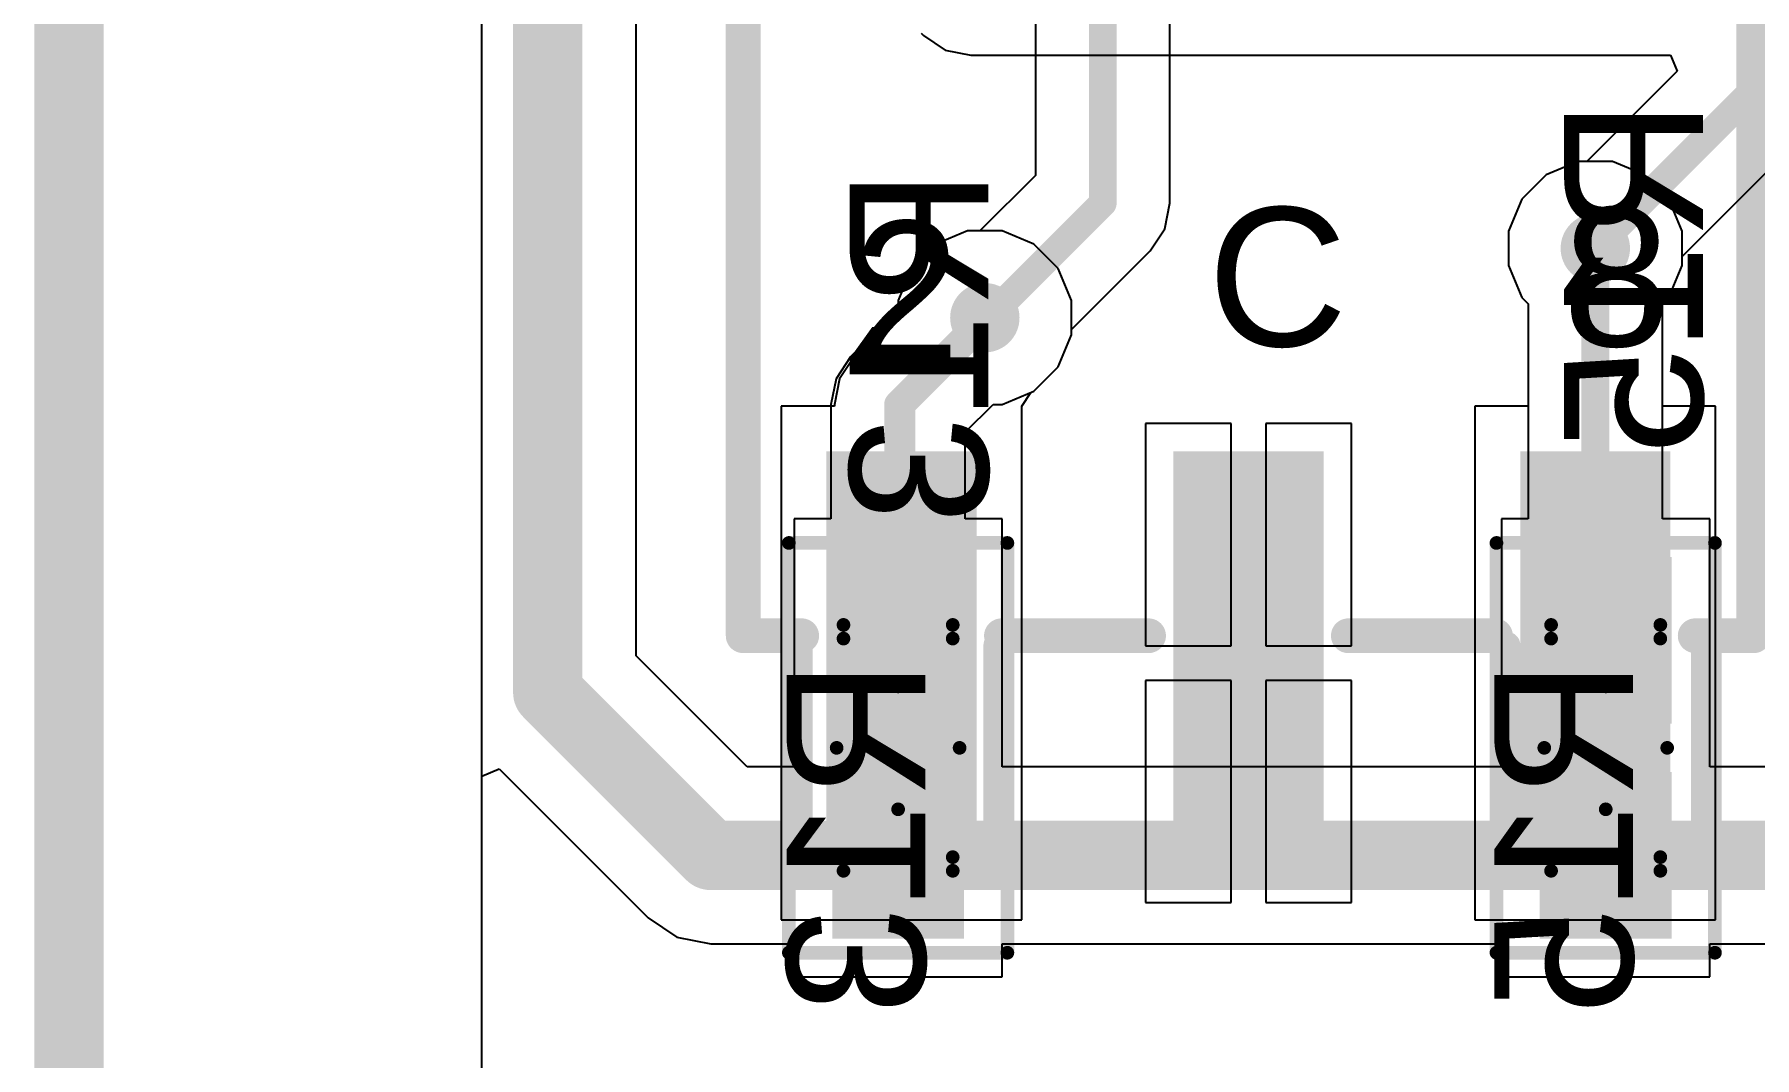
# Model space of a CAD drawing. Header units: inches. Extents: x -0.27 to 1.97, y -0.26 to 0.99.
# Drawn here: x -0.005 to 0.4909, y 0.3077 to 0.6027 of the extents above; entities that cross this region are included whole.
import ezdxf

# ---------------------------------------------------------------- set-up
doc = ezdxf.new("R2010")
doc.units = ezdxf.units.IN
doc.header["$MEASUREMENT"] = 0
for name, color, linetype in [('Bottom Layer', 5, 'Continuous'), ('Bottom Overlay', 54, 'Continuous'), ('Bottom Paste', 16, 'Continuous'), ('Bottom Solder', 6, 'Continuous'), ('Keep-Out Layer', 6, 'Continuous'), ('Mechanical 1', 6, 'Continuous'), ('Mechanical 10', 56, 'Continuous'), ('Mechanical 12', 56, 'Continuous'), ('Mechanical 14', 56, 'Continuous'), ('Mechanical 3', 76, 'Continuous'), ('Top Layer', 1, 'Continuous'), ('Top Overlay', 2, 'Continuous'), ('Top Paste', 8, 'Continuous'), ('Top Solder', 216, 'Continuous'), ('Via Holes', 16, 'Continuous')]:
    doc.layers.add(name, color=color, linetype=linetype)
doc.styles.add('Arial', font='', dxfattribs={"height": 0.2})
doc.styles.get('Arial').set_extended_font_data('Arial')

# ---------------------------------------------------------------- blocks, each defined once
blk = doc.blocks.new('SW_SMD_SM_STAR_10S_12')
at = {"layer": 'Top Layer'}
for points in [[(-0.119685, 0.212595), (-0.080315, 0.212595), (-0.080315, 0.094485), (-0.119685, 0.094485)], [(-0.019685, 0.212595), (0.019685, 0.212595), (0.019685, 0.094485), (-0.019685, 0.094485)], [(0.080315, 0.212595), (0.119685, 0.212595), (0.119685, 0.094485), (0.080315, 0.094485)], [(-0.119685, -0.094485), (-0.080315, -0.094485), (-0.080315, -0.212595), (-0.119685, -0.212595)], [(-0.019685, -0.094485), (0.019685, -0.094485), (0.019685, -0.212595), (-0.019685, -0.212595)], [(0.080315, -0.094485), (0.119685, -0.094485), (0.119685, -0.212595), (0.080315, -0.212595)]]:
    blk.add_hatch(color=1, dxfattribs=at).paths.add_polyline_path(points)
at = {"layer": 'Top Paste'}
for points in [[(-0.119685, 0.212595), (-0.080315, 0.212595), (-0.080315, 0.094485), (-0.119685, 0.094485)], [(-0.019685, 0.212595), (0.019685, 0.212595), (0.019685, 0.094485), (-0.019685, 0.094485)], [(0.080315, 0.212595), (0.119685, 0.212595), (0.119685, 0.094485), (0.080315, 0.094485)], [(-0.119685, -0.094485), (-0.080315, -0.094485), (-0.080315, -0.212595), (-0.119685, -0.212595)], [(-0.019685, -0.094485), (0.019685, -0.094485), (0.019685, -0.212595), (-0.019685, -0.212595)], [(0.080315, -0.094485), (0.119685, -0.094485), (0.119685, -0.212595), (0.080315, -0.212595)]]:
    blk.add_hatch(color=8, dxfattribs=at).paths.add_polyline_path(points)
at = {"layer": 'Top Solder'}
for points in [[(-0.121654, 0.214564), (-0.078346, 0.214564), (-0.078346, 0.092516), (-0.121654, 0.092516)], [(-0.021654, 0.214564), (0.021654, 0.214564), (0.021654, 0.092516), (-0.021654, 0.092516)], [(0.078346, 0.214564), (0.121654, 0.214564), (0.121654, 0.092516), (0.078346, 0.092516)], [(-0.121654, -0.092516), (-0.078346, -0.092516), (-0.078346, -0.214564), (-0.121654, -0.214564)], [(-0.021654, -0.092516), (0.021654, -0.092516), (0.021654, -0.214564), (-0.021654, -0.214564)], [(0.078346, -0.092516), (0.121654, -0.092516), (0.121654, -0.214564), (0.078346, -0.214564)]]:
    blk.add_hatch(color=216, dxfattribs=at).paths.add_polyline_path(points)
at = {"layer": 'Top Overlay'}
for points in [[(0.14174, 0.17323, 0.01, 0.01, 1), (0.13386, 0.17323, 0.01, 0.01, 1)], [(0.13136, 0.17323, 0.005, 0.005, 1), (0.13636, 0.17323, 0.005, 0.005, 1)], [(0.13924, 0.17323, 0.005, 0.005, 1), (0.14424, 0.17323, 0.005, 0.005, 1)], [(-0.148169, 0.145669, 0.005, 0.005, 1), (-0.143169, 0.145669, 0.005, 0.005, 1)], [(-0.148169, 0.145669, 0.005, 0.005, 1), (-0.143169, 0.145669, 0.005, 0.005, 1)], [(-0.131285, 0.145669, 0.005, 0.005, 1), (-0.126285, 0.145669, 0.005, 0.005, 1)], [(-0.073715, 0.145669, 0.005, 0.005, 1), (-0.068715, 0.145669, 0.005, 0.005, 1)], [(-0.031285, 0.145669, 0.005, 0.005, 1), (-0.026285, 0.145669, 0.005, 0.005, 1)], [(0.026285, 0.145669, 0.005, 0.005, 1), (0.031285, 0.145669, 0.005, 0.005, 1)], [(0.068715, 0.145669, 0.005, 0.005, 1), (0.073715, 0.145669, 0.005, 0.005, 1)], [(0.126285, 0.145669, 0.005, 0.005, 1), (0.131285, 0.145669, 0.005, 0.005, 1)], [(0.143169, 0.145669, 0.005, 0.005, 1), (0.148169, 0.145669, 0.005, 0.005, 1)], [(0.143169, 0.145669, 0.005, 0.005, 1), (0.148169, 0.145669, 0.005, 0.005, 1)], [(-0.148169, -0.145669, 0.005, 0.005, 1), (-0.143169, -0.145669, 0.005, 0.005, 1)], [(-0.148169, -0.145669, 0.005, 0.005, 1), (-0.143169, -0.145669, 0.005, 0.005, 1)], [(-0.131285, -0.145669, 0.005, 0.005, 1), (-0.126285, -0.145669, 0.005, 0.005, 1)], [(-0.073715, -0.145669, 0.005, 0.005, 1), (-0.068715, -0.145669, 0.005, 0.005, 1)], [(-0.031285, -0.145669, 0.005, 0.005, 1), (-0.026285, -0.145669, 0.005, 0.005, 1)], [(0.026285, -0.145669, 0.005, 0.005, 1), (0.031285, -0.145669, 0.005, 0.005, 1)], [(0.068715, -0.145669, 0.005, 0.005, 1), (0.073715, -0.145669, 0.005, 0.005, 1)], [(0.126285, -0.145669, 0.005, 0.005, 1), (0.131285, -0.145669, 0.005, 0.005, 1)], [(0.143169, -0.145669, 0.005, 0.005, 1), (0.148169, -0.145669, 0.005, 0.005, 1)], [(0.143169, -0.145669, 0.005, 0.005, 1), (0.148169, -0.145669, 0.005, 0.005, 1)]]:
    blk.add_lwpolyline(points, format="xyseb", close=True, dxfattribs=at)
for points in [[(-0.145669, 0.145669, 0.01, 0.01, 0), (-0.128785, 0.145669, 0.01, 0.01, 0)], [(-0.145669, -0.145669, 0.01, 0.01, 0), (-0.145669, 0.145669, 0.01, 0.01, 0)], [(-0.071215, 0.145669, 0.01, 0.01, 0), (-0.028785, 0.145669, 0.01, 0.01, 0)], [(0.028785, 0.145669, 0.01, 0.01, 0), (0.071215, 0.145669, 0.01, 0.01, 0)], [(0.128785, 0.145669, 0.01, 0.01, 0), (0.145669, 0.145669, 0.01, 0.01, 0)], [(0.145669, -0.145669, 0.01, 0.01, 0), (0.145669, 0.145669, 0.01, 0.01, 0)], [(-0.145669, -0.145669, 0.01, 0.01, 0), (-0.128785, -0.145669, 0.01, 0.01, 0)], [(-0.071215, -0.145669, 0.01, 0.01, 0), (-0.028785, -0.145669, 0.01, 0.01, 0)], [(0.028785, -0.145669, 0.01, 0.01, 0), (0.071215, -0.145669, 0.01, 0.01, 0)], [(0.128785, -0.145669, 0.01, 0.01, 0), (0.145669, -0.145669, 0.01, 0.01, 0)]]:
    blk.add_lwpolyline(points, format="xyseb", dxfattribs=at)
at = {"layer": 'Top Overlay', "style": 'Arial'}
for s, p in [('4', (-0.11811, 0.051957)), ('C', (-0.01575, 0.048017)), ('1', (0.09449, 0.048017)), ('C', (-0.01181, -0.062223)), ('8', (0.09055, -0.062223)), ('2', (-0.11417, -0.066153))]:
    blk.add_text(s, height=0.04, dxfattribs=at).set_placement(p)
blk = doc.blocks.new('RESC1608X055N_0603_B_17')
at = {"layer": 'Bottom Layer'}
for points in [[(-0.05098, 0.015), (-0.01098, 0.015), (-0.01098, -0.015), (-0.05098, -0.015)], [(0.01098, 0.015), (0.05098, 0.015), (0.05098, -0.015), (0.01098, -0.015)]]:
    blk.add_hatch(color=5, dxfattribs=at).paths.add_polyline_path(points)
at = {"layer": 'Bottom Paste'}
for points in [[(-0.05098, 0.015), (-0.01098, 0.015), (-0.01098, -0.015), (-0.05098, -0.015)], [(0.01098, 0.015), (0.05098, 0.015), (0.05098, -0.015), (0.01098, -0.015)]]:
    blk.add_hatch(color=16, dxfattribs=at).paths.add_polyline_path(points)
at = {"layer": 'Bottom Solder'}
for points in [[(-0.05498, 0.019), (-0.00698, 0.019), (-0.00698, -0.019), (-0.05498, -0.019)], [(0.00698, 0.019), (0.05498, 0.019), (0.05498, -0.019), (0.00698, -0.019)]]:
    blk.add_hatch(color=6, dxfattribs=at).paths.add_polyline_path(points)
at = {"layer": 'Mechanical 3'}
h = blk.add_hatch(color=76, dxfattribs=at)
edge = h.paths.add_edge_path()
edge.add_arc((0, 0), 0.005, 0, 360)
at = {"layer": 'Bottom Overlay'}
for points in [[(0.02953, 0.02854, 0.00787, 0.00787, 0), (-0.02953, 0.02854, 0.00787, 0.00787, 0)], [(0.02953, -0.02854, 0.00787, 0.00787, 0), (-0.02953, -0.02854, 0.00787, 0.00787, 0)]]:
    blk.add_lwpolyline(points, format="xyseb", dxfattribs=at)
for points in [[(-0.0315, 0.02854, 0.00394, 0.00394, 1), (-0.02756, 0.02854, 0.00394, 0.00394, 1)], [(0.02756, 0.02854, 0.00394, 0.00394, 1), (0.0315, 0.02854, 0.00394, 0.00394, 1)], [(-0.0315, -0.02854, 0.00394, 0.00394, 1), (-0.02756, -0.02854, 0.00394, 0.00394, 1)], [(0.02756, -0.02854, 0.00394, 0.00394, 1), (0.0315, -0.02854, 0.00394, 0.00394, 1)]]:
    blk.add_lwpolyline(points, format="xyseb", close=True, dxfattribs=at)
at = {"layer": 'Mechanical 10'}
for points in [[(0.03543, 0.01575, 0.00394, 0.00394, 0), (-0.03543, 0.01575, 0.00394, 0.00394, 0)], [(-0.03543, -0.01575, 0.00394, 0.00394, 0), (-0.03543, 0.01575, 0.00394, 0.00394, 0)], [(0.03543, -0.01575, 0.00394, 0.00394, 0), (0.03543, 0.01575, 0.00394, 0.00394, 0)], [(0.03543, -0.01575, 0.00394, 0.00394, 0), (-0.03543, -0.01575, 0.00394, 0.00394, 0)]]:
    blk.add_lwpolyline(points, format="xyseb", dxfattribs=at)
for points in [[(-0.03642, 0.01575, 0.00197, 0.00197, 1), (-0.03445, 0.01575, 0.00197, 0.00197, 1)], [(-0.03642, 0.01575, 0.00197, 0.00197, 1), (-0.03445, 0.01575, 0.00197, 0.00197, 1)], [(0.03445, 0.01575, 0.00197, 0.00197, 1), (0.03642, 0.01575, 0.00197, 0.00197, 1)], [(0.03445, 0.01575, 0.00197, 0.00197, 1), (0.03642, 0.01575, 0.00197, 0.00197, 1)], [(-0.03642, -0.01575, 0.00197, 0.00197, 1), (-0.03445, -0.01575, 0.00197, 0.00197, 1)], [(-0.03642, -0.01575, 0.00197, 0.00197, 1), (-0.03445, -0.01575, 0.00197, 0.00197, 1)], [(0.03445, -0.01575, 0.00197, 0.00197, 1), (0.03642, -0.01575, 0.00197, 0.00197, 1)], [(0.03445, -0.01575, 0.00197, 0.00197, 1), (0.03642, -0.01575, 0.00197, 0.00197, 1)]]:
    blk.add_lwpolyline(points, format="xyseb", close=True, dxfattribs=at)
at = {"layer": 'Mechanical 12'}
for points in [[(0.0315, 0.01574, 0.00394, 0.00394, 0), (-0.03149, 0.01574, 0.00394, 0.00394, 0)], [(-0.03149, -0.01575, 0.00394, 0.00394, 0), (-0.03149, 0.01574, 0.00394, 0.00394, 0)], [(0.0315, -0.01575, 0.00394, 0.00394, 0), (0.0315, 0.01574, 0.00394, 0.00394, 0)], [(0.0315, -0.01575, 0.00394, 0.00394, 0), (-0.03149, -0.01575, 0.00394, 0.00394, 0)]]:
    blk.add_lwpolyline(points, format="xyseb", dxfattribs=at)
for points in [[(-0.03248, 0.01574, 0.00197, 0.00197, 1), (-0.03051, 0.01574, 0.00197, 0.00197, 1)], [(-0.03248, 0.01574, 0.00197, 0.00197, 1), (-0.03051, 0.01574, 0.00197, 0.00197, 1)], [(0.03052, 0.01574, 0.00197, 0.00197, 1), (0.03248, 0.01574, 0.00197, 0.00197, 1)], [(0.03052, 0.01574, 0.00197, 0.00197, 1), (0.03248, 0.01574, 0.00197, 0.00197, 1)], [(-0.03248, -0.01575, 0.00197, 0.00197, 1), (-0.03051, -0.01575, 0.00197, 0.00197, 1)], [(-0.03248, -0.01575, 0.00197, 0.00197, 1), (-0.03051, -0.01575, 0.00197, 0.00197, 1)], [(0.03052, -0.01575, 0.00197, 0.00197, 1), (0.03248, -0.01575, 0.00197, 0.00197, 1)], [(0.03052, -0.01575, 0.00197, 0.00197, 1), (0.03248, -0.01575, 0.00197, 0.00197, 1)]]:
    blk.add_lwpolyline(points, format="xyseb", close=True, dxfattribs=at)
at = {"layer": 'Mechanical 14'}
for points in [[(0.05906, 0.0315, 0.00394, 0.00394, 0), (-0.05906, 0.0315, 0.00394, 0.00394, 0)], [(-0.05906, -0.0315, 0.00394, 0.00394, 0), (-0.05906, 0.0315, 0.00394, 0.00394, 0)], [(0.05906, -0.0315, 0.00394, 0.00394, 0), (0.05906, 0.0315, 0.00394, 0.00394, 0)], [(0, -0.01772, 0.00394, 0.00394, 0), (0, 0.01772, 0.00394, 0.00394, 0)], [(0.01772, 0, 0.00394, 0.00394, 0), (-0.01772, 0, 0.00394, 0.00394, 0)], [(0.05906, -0.0315, 0.00394, 0.00394, 0), (-0.05906, -0.0315, 0.00394, 0.00394, 0)]]:
    blk.add_lwpolyline(points, format="xyseb", dxfattribs=at)
for points in [[(-0.06004, 0.0315, 0.00197, 0.00197, 1), (-0.05807, 0.0315, 0.00197, 0.00197, 1)], [(-0.06004, 0.0315, 0.00197, 0.00197, 1), (-0.05807, 0.0315, 0.00197, 0.00197, 1)], [(0.05807, 0.0315, 0.00197, 0.00197, 1), (0.06004, 0.0315, 0.00197, 0.00197, 1)], [(0.05807, 0.0315, 0.00197, 0.00197, 1), (0.06004, 0.0315, 0.00197, 0.00197, 1)], [(-0.00098, 0.01772, 0.00197, 0.00197, 1), (0.00098, 0.01772, 0.00197, 0.00197, 1)], [(-0.0187, 0, 0.00197, 0.00197, 1), (-0.01673, 0, 0.00197, 0.00197, 1)], [(0.01673, 0, 0.00197, 0.00197, 1), (0.0187, 0, 0.00197, 0.00197, 1)], [(-0.00098, -0.01772, 0.00197, 0.00197, 1), (0.00098, -0.01772, 0.00197, 0.00197, 1)], [(-0.06004, -0.0315, 0.00197, 0.00197, 1), (-0.05807, -0.0315, 0.00197, 0.00197, 1)], [(-0.06004, -0.0315, 0.00197, 0.00197, 1), (-0.05807, -0.0315, 0.00197, 0.00197, 1)], [(0.05807, -0.0315, 0.00197, 0.00197, 1), (0.06004, -0.0315, 0.00197, 0.00197, 1)], [(0.05807, -0.0315, 0.00197, 0.00197, 1), (0.06004, -0.0315, 0.00197, 0.00197, 1)]]:
    blk.add_lwpolyline(points, format="xyseb", close=True, dxfattribs=at)
at = {"layer": 'Mechanical 10', "style": 'Arial', "text_generation_flag": 2}
blk.add_text('R15', height=0.04, rotation=-180, dxfattribs=at).set_placement((-0.02559, 0.00787))
blk = doc.blocks.new('RESC1608X055N_0603_B_19')
at = {"layer": 'Bottom Layer'}
for points in [[(-0.05098, 0.015), (-0.01098, 0.015), (-0.01098, -0.015), (-0.05098, -0.015)], [(0.01098, 0.015), (0.05098, 0.015), (0.05098, -0.015), (0.01098, -0.015)]]:
    blk.add_hatch(color=5, dxfattribs=at).paths.add_polyline_path(points)
at = {"layer": 'Bottom Paste'}
for points in [[(-0.05098, 0.015), (-0.01098, 0.015), (-0.01098, -0.015), (-0.05098, -0.015)], [(0.01098, 0.015), (0.05098, 0.015), (0.05098, -0.015), (0.01098, -0.015)]]:
    blk.add_hatch(color=16, dxfattribs=at).paths.add_polyline_path(points)
at = {"layer": 'Bottom Solder'}
for points in [[(-0.05498, 0.019), (-0.00698, 0.019), (-0.00698, -0.019), (-0.05498, -0.019)], [(0.00698, 0.019), (0.05498, 0.019), (0.05498, -0.019), (0.00698, -0.019)]]:
    blk.add_hatch(color=6, dxfattribs=at).paths.add_polyline_path(points)
at = {"layer": 'Mechanical 3'}
h = blk.add_hatch(color=76, dxfattribs=at)
edge = h.paths.add_edge_path()
edge.add_arc((0, 0), 0.005, 0, 360)
at = {"layer": 'Bottom Overlay'}
for points in [[(0.02953, 0.02854, 0.00787, 0.00787, 0), (-0.02953, 0.02854, 0.00787, 0.00787, 0)], [(0.02953, -0.02854, 0.00787, 0.00787, 0), (-0.02953, -0.02854, 0.00787, 0.00787, 0)]]:
    blk.add_lwpolyline(points, format="xyseb", dxfattribs=at)
for points in [[(-0.0315, 0.02854, 0.00394, 0.00394, 1), (-0.02756, 0.02854, 0.00394, 0.00394, 1)], [(0.02756, 0.02854, 0.00394, 0.00394, 1), (0.0315, 0.02854, 0.00394, 0.00394, 1)], [(-0.0315, -0.02854, 0.00394, 0.00394, 1), (-0.02756, -0.02854, 0.00394, 0.00394, 1)], [(0.02756, -0.02854, 0.00394, 0.00394, 1), (0.0315, -0.02854, 0.00394, 0.00394, 1)]]:
    blk.add_lwpolyline(points, format="xyseb", close=True, dxfattribs=at)
at = {"layer": 'Mechanical 10'}
for points in [[(0.03543, 0.01575, 0.00394, 0.00394, 0), (-0.03543, 0.01575, 0.00394, 0.00394, 0)], [(-0.03543, -0.01575, 0.00394, 0.00394, 0), (-0.03543, 0.01575, 0.00394, 0.00394, 0)], [(0.03543, -0.01575, 0.00394, 0.00394, 0), (0.03543, 0.01575, 0.00394, 0.00394, 0)], [(0.03543, -0.01575, 0.00394, 0.00394, 0), (-0.03543, -0.01575, 0.00394, 0.00394, 0)]]:
    blk.add_lwpolyline(points, format="xyseb", dxfattribs=at)
for points in [[(-0.03642, 0.01575, 0.00197, 0.00197, 1), (-0.03445, 0.01575, 0.00197, 0.00197, 1)], [(-0.03642, 0.01575, 0.00197, 0.00197, 1), (-0.03445, 0.01575, 0.00197, 0.00197, 1)], [(0.03445, 0.01575, 0.00197, 0.00197, 1), (0.03642, 0.01575, 0.00197, 0.00197, 1)], [(0.03445, 0.01575, 0.00197, 0.00197, 1), (0.03642, 0.01575, 0.00197, 0.00197, 1)], [(-0.03642, -0.01575, 0.00197, 0.00197, 1), (-0.03445, -0.01575, 0.00197, 0.00197, 1)], [(-0.03642, -0.01575, 0.00197, 0.00197, 1), (-0.03445, -0.01575, 0.00197, 0.00197, 1)], [(0.03445, -0.01575, 0.00197, 0.00197, 1), (0.03642, -0.01575, 0.00197, 0.00197, 1)], [(0.03445, -0.01575, 0.00197, 0.00197, 1), (0.03642, -0.01575, 0.00197, 0.00197, 1)]]:
    blk.add_lwpolyline(points, format="xyseb", close=True, dxfattribs=at)
at = {"layer": 'Mechanical 12'}
for points in [[(0.0315, 0.01574, 0.00394, 0.00394, 0), (-0.03149, 0.01574, 0.00394, 0.00394, 0)], [(-0.03149, -0.01575, 0.00394, 0.00394, 0), (-0.03149, 0.01574, 0.00394, 0.00394, 0)], [(0.0315, -0.01575, 0.00394, 0.00394, 0), (0.0315, 0.01574, 0.00394, 0.00394, 0)], [(0.0315, -0.01575, 0.00394, 0.00394, 0), (-0.03149, -0.01575, 0.00394, 0.00394, 0)]]:
    blk.add_lwpolyline(points, format="xyseb", dxfattribs=at)
for points in [[(-0.03248, 0.01574, 0.00197, 0.00197, 1), (-0.03051, 0.01574, 0.00197, 0.00197, 1)], [(-0.03248, 0.01574, 0.00197, 0.00197, 1), (-0.03051, 0.01574, 0.00197, 0.00197, 1)], [(0.03052, 0.01574, 0.00197, 0.00197, 1), (0.03248, 0.01574, 0.00197, 0.00197, 1)], [(0.03052, 0.01574, 0.00197, 0.00197, 1), (0.03248, 0.01574, 0.00197, 0.00197, 1)], [(-0.03248, -0.01575, 0.00197, 0.00197, 1), (-0.03051, -0.01575, 0.00197, 0.00197, 1)], [(-0.03248, -0.01575, 0.00197, 0.00197, 1), (-0.03051, -0.01575, 0.00197, 0.00197, 1)], [(0.03052, -0.01575, 0.00197, 0.00197, 1), (0.03248, -0.01575, 0.00197, 0.00197, 1)], [(0.03052, -0.01575, 0.00197, 0.00197, 1), (0.03248, -0.01575, 0.00197, 0.00197, 1)]]:
    blk.add_lwpolyline(points, format="xyseb", close=True, dxfattribs=at)
at = {"layer": 'Mechanical 14'}
for points in [[(0.05906, 0.0315, 0.00394, 0.00394, 0), (-0.05906, 0.0315, 0.00394, 0.00394, 0)], [(-0.05906, -0.0315, 0.00394, 0.00394, 0), (-0.05906, 0.0315, 0.00394, 0.00394, 0)], [(0.05906, -0.0315, 0.00394, 0.00394, 0), (0.05906, 0.0315, 0.00394, 0.00394, 0)], [(0, -0.01772, 0.00394, 0.00394, 0), (0, 0.01772, 0.00394, 0.00394, 0)], [(0.01772, 0, 0.00394, 0.00394, 0), (-0.01772, 0, 0.00394, 0.00394, 0)], [(0.05906, -0.0315, 0.00394, 0.00394, 0), (-0.05906, -0.0315, 0.00394, 0.00394, 0)]]:
    blk.add_lwpolyline(points, format="xyseb", dxfattribs=at)
for points in [[(-0.06004, 0.0315, 0.00197, 0.00197, 1), (-0.05807, 0.0315, 0.00197, 0.00197, 1)], [(-0.06004, 0.0315, 0.00197, 0.00197, 1), (-0.05807, 0.0315, 0.00197, 0.00197, 1)], [(0.05807, 0.0315, 0.00197, 0.00197, 1), (0.06004, 0.0315, 0.00197, 0.00197, 1)], [(0.05807, 0.0315, 0.00197, 0.00197, 1), (0.06004, 0.0315, 0.00197, 0.00197, 1)], [(-0.00098, 0.01772, 0.00197, 0.00197, 1), (0.00098, 0.01772, 0.00197, 0.00197, 1)], [(-0.0187, 0, 0.00197, 0.00197, 1), (-0.01673, 0, 0.00197, 0.00197, 1)], [(0.01673, 0, 0.00197, 0.00197, 1), (0.0187, 0, 0.00197, 0.00197, 1)], [(-0.00098, -0.01772, 0.00197, 0.00197, 1), (0.00098, -0.01772, 0.00197, 0.00197, 1)], [(-0.06004, -0.0315, 0.00197, 0.00197, 1), (-0.05807, -0.0315, 0.00197, 0.00197, 1)], [(-0.06004, -0.0315, 0.00197, 0.00197, 1), (-0.05807, -0.0315, 0.00197, 0.00197, 1)], [(0.05807, -0.0315, 0.00197, 0.00197, 1), (0.06004, -0.0315, 0.00197, 0.00197, 1)], [(0.05807, -0.0315, 0.00197, 0.00197, 1), (0.06004, -0.0315, 0.00197, 0.00197, 1)]]:
    blk.add_lwpolyline(points, format="xyseb", close=True, dxfattribs=at)
at = {"layer": 'Mechanical 10', "style": 'Arial', "text_generation_flag": 2}
blk.add_text('R13', height=0.04, rotation=-180, dxfattribs=at).set_placement((-0.02559, 0.00787))

msp = doc.modelspace()

# ---------------------------------------------------------------- hatches: boundary and pattern name
at = {"layer": 'Bottom Layer'}
h = msp.add_hatch(color=5, dxfattribs=at)
edge = h.paths.add_edge_path()
edge.add_arc((0.445, 0.541), 0.01, 0, 360)
h = msp.add_hatch(color=5, dxfattribs=at)
edge = h.paths.add_edge_path()
edge.add_arc((0.269, 0.521), 0.01, 0, 360)
at = {"layer": 'Top Layer'}
h = msp.add_hatch(color=1, dxfattribs=at)
edge = h.paths.add_edge_path()
edge.add_arc((0.445, 0.541), 0.01, 0, 360)
h = msp.add_hatch(color=1, dxfattribs=at)
edge = h.paths.add_edge_path()
edge.add_arc((0.269, 0.521), 0.01, 0, 360)
at = {"layer": 'Via Holes'}
h = msp.add_hatch(color=7, dxfattribs=at)
edge = h.paths.add_edge_path()
edge.add_arc((0.445, 0.541), 0.006, 0, 360)
h = msp.add_hatch(color=7, dxfattribs=at)
edge = h.paths.add_edge_path()
edge.add_arc((0.269, 0.521), 0.006, 0, 360)

# ---------------------------------------------------------------- linework, layer by layer
at = {"layer": 'Bottom Layer'}
for p, q in [((0.16849, 0.42356), (0.16849, 0.67544)), ((0.2506, 0.603), (0.2513, 0.6023)), ((0.2513, 0.6023), (0.25759, 0.5981)), ((0.25759, 0.5981), (0.265, 0.59663)), ((0.265, 0.59663), (0.4667, 0.59663)), ((0.4667, 0.59663), (0.46861, 0.59201)), ((0.46861, 0.59201), (0.4426, 0.566)), ((0.47, 0.5386), (0.51502, 0.58363)), ((0.44003, 0.566), (0.43084, 0.56219)), ((0.4426, 0.566), (0.44003, 0.566)), ((0.43084, 0.56219), (0.42381, 0.55516)), ((0.42381, 0.55516), (0.42, 0.54597)), ((0.26403, 0.546), (0.25484, 0.54219)), ((0.27397, 0.546), (0.26403, 0.546)), ((0.28316, 0.54219), (0.27397, 0.546)), ((0.42, 0.54597), (0.42, 0.53603)), ((0.25484, 0.54219), (0.24781, 0.53516)), ((0.29019, 0.53516), (0.28316, 0.54219)), ((0.42, 0.53603), (0.42381, 0.52684)), ((0.46619, 0.52684), (0.47, 0.53603)), ((0.47, 0.53603), (0.47, 0.5386)), ((0.24781, 0.53516), (0.244, 0.52597)), ((0.294, 0.52597), (0.29019, 0.53516)), ((0.244, 0.52597), (0.244, 0.5234)), ((0.294, 0.51603), (0.294, 0.52597)), ((0.42381, 0.52684), (0.42563, 0.52502)), ((0.46437, 0.52502), (0.46619, 0.52684)), ((0.244, 0.5234), (0.2303, 0.5097)), ((0.42563, 0.52502), (0.42563, 0.463)), ((0.46437, 0.463), (0.46437, 0.52502)), ((0.29019, 0.50684), (0.294, 0.51603)), ((0.2303, 0.5097), (0.2261, 0.50341)), ((0.28316, 0.49981), (0.29019, 0.50684)), ((0.2261, 0.50341), (0.22463, 0.496)), ((0.22463, 0.496), (0.22463, 0.463)), ((0.26337, 0.48798), (0.2714, 0.496)), ((0.2714, 0.496), (0.27397, 0.496)), ((0.27397, 0.496), (0.28316, 0.49981)), ((0.26337, 0.463), (0.26337, 0.48798)), ((0.22463, 0.463), (0.214, 0.463)), ((0.214, 0.463), (0.214, 0.39152)), ((0.274, 0.463), (0.26337, 0.463)), ((0.274, 0.39152), (0.274, 0.463)), ((0.42563, 0.463), (0.418, 0.463)), ((0.418, 0.463), (0.418, 0.39152)), ((0.478, 0.463), (0.46437, 0.463)), ((0.478, 0.39152), (0.478, 0.463)), ((0.20053, 0.39152), (0.16849, 0.42356)), ((0.124, 0.38888), (0.129, 0.39095)), ((0.124, 0.255), (0.124, 0.38888)), ((0.129, 0.39095), (0.17194, 0.34801)), ((0.214, 0.39152), (0.20053, 0.39152)), ((0.418, 0.39152), (0.274, 0.39152)), ((0.533, 0.39152), (0.478, 0.39152)), ((0.17194, 0.34801), (0.18021, 0.34248)), ((0.18021, 0.34248), (0.18997, 0.34054)), ((0.18997, 0.34054), (0.214, 0.34054)), ((0.214, 0.34054), (0.214, 0.33103)), ((0.274, 0.33103), (0.274, 0.34054)), ((0.274, 0.34054), (0.418, 0.34054)), ((0.418, 0.34054), (0.418, 0.33103)), ((0.478, 0.33103), (0.478, 0.34054)), ((0.478, 0.34054), (0.533, 0.34054)), ((0.214, 0.33103), (0.274, 0.33103)), ((0.418, 0.33103), (0.478, 0.33103))]:
    msp.add_line(p, q, dxfattribs=at)
for points in [[(0.143, 0.413, 0.02, 0.02, 0), (0.143, 0.686, 0.02, 0.02, 0)], [(0.445, 0.541, 0.008, 0.008, 0), (0.507, 0.603, 0.008, 0.008, 0)], [(0.445, 0.431, 0.008, 0.008, 0), (0.445, 0.541, 0.008, 0.008, 0)], [(0.244, 0.496, 0.008, 0.008, 0), (0.269, 0.521, 0.008, 0.008, 0)], [(0.244, 0.428, 0.008, 0.008, 0), (0.244, 0.496, 0.008, 0.008, 0)], [(0.445, 0.431, 0.008, 0.008, 0), (0.448, 0.428, 0.008, 0.008, 0)], [(0.143, 0.413, 0.02, 0.02, 0), (0.18997, 0.36603, 0.02, 0.02, 0)], [(0.18997, 0.36603, 0.02, 0.02, 0), (0.244, 0.36603, 0.02, 0.02, 0)], [(0.244, 0.36603, 0.02, 0.02, 0), (0.448, 0.36603, 0.02, 0.02, 0)], [(0.448, 0.36603, 0.02, 0.02, 0), (0.563, 0.36603, 0.02, 0.02, 0)]]:
    msp.add_lwpolyline(points, format="xyseb", dxfattribs=at)
for points in [[(0.443, 0.541, 0.004, 0.004, 1), (0.447, 0.541, 0.004, 0.004, 1)], [(0.443, 0.541, 0.004, 0.004, 1), (0.447, 0.541, 0.004, 0.004, 1)], [(0.267, 0.521, 0.004, 0.004, 1), (0.271, 0.521, 0.004, 0.004, 1)], [(0.242, 0.496, 0.004, 0.004, 1), (0.246, 0.496, 0.004, 0.004, 1)], [(0.242, 0.496, 0.004, 0.004, 1), (0.246, 0.496, 0.004, 0.004, 1)], [(0.242, 0.428, 0.004, 0.004, 1), (0.246, 0.428, 0.004, 0.004, 1)], [(0.443, 0.431, 0.004, 0.004, 1), (0.447, 0.431, 0.004, 0.004, 1)], [(0.443, 0.431, 0.004, 0.004, 1), (0.447, 0.431, 0.004, 0.004, 1)], [(0.446, 0.428, 0.004, 0.004, 1), (0.45, 0.428, 0.004, 0.004, 1)], [(0.138, 0.413, 0.01, 0.01, 1), (0.148, 0.413, 0.01, 0.01, 1)], [(0.138, 0.413, 0.01, 0.01, 1), (0.148, 0.413, 0.01, 0.01, 1)], [(0.18497, 0.36603, 0.01, 0.01, 1), (0.19497, 0.36603, 0.01, 0.01, 1)], [(0.18497, 0.36603, 0.01, 0.01, 1), (0.19497, 0.36603, 0.01, 0.01, 1)], [(0.239, 0.36603, 0.01, 0.01, 1), (0.249, 0.36603, 0.01, 0.01, 1)], [(0.239, 0.36603, 0.01, 0.01, 1), (0.249, 0.36603, 0.01, 0.01, 1)], [(0.443, 0.36603, 0.01, 0.01, 1), (0.453, 0.36603, 0.01, 0.01, 1)], [(0.443, 0.36603, 0.01, 0.01, 1), (0.453, 0.36603, 0.01, 0.01, 1)]]:
    msp.add_lwpolyline(points, format="xyseb", close=True, dxfattribs=at)
at = {"layer": 'Keep-Out Layer'}
msp.add_lwpolyline([(0.01, 0.01, 0.01, 0.01, 0), (0.01, 0.973, 0.01, 0.01, 0)], format="xyseb", dxfattribs=at)
at = {"layer": 'Mechanical 1'}
for points in [[(0, 0, 0.01, 0.01, 0), (0, 0.98425, 0.01, 0.01, 0)], [(0, -0.238, 0.01, 0.01, 0), (0, 0.96925, 0.01, 0.01, 0)]]:
    msp.add_lwpolyline(points, format="xyseb", dxfattribs=at)
at = {"layer": 'Top Layer'}
for p, q in [((0.124, 0.255), (0.124, 0.741)), ((0.28363, 0.6185), (0.28363, 0.56202)), ((0.32237, 0.554), (0.32237, 0.61902)), ((0.44003, 0.566), (0.43084, 0.56219)), ((0.44997, 0.566), (0.44003, 0.566)), ((0.45916, 0.56219), (0.44997, 0.566)), ((0.28363, 0.56202), (0.2676, 0.546)), ((0.43084, 0.56219), (0.42381, 0.55516)), ((0.46619, 0.55516), (0.45916, 0.56219)), ((0.3209, 0.54659), (0.32237, 0.554)), ((0.42381, 0.55516), (0.42, 0.54597)), ((0.47, 0.54597), (0.46619, 0.55516)), ((0.26403, 0.546), (0.25484, 0.54219)), ((0.2676, 0.546), (0.26403, 0.546)), ((0.3167, 0.5403), (0.3209, 0.54659)), ((0.42, 0.54597), (0.42, 0.53603)), ((0.47, 0.53603), (0.47, 0.54597)), ((0.25484, 0.54219), (0.24781, 0.53516)), ((0.294, 0.5176), (0.3167, 0.5403)), ((0.42, 0.53603), (0.42381, 0.52684)), ((0.46619, 0.52684), (0.47, 0.53603)), ((0.24781, 0.53516), (0.244, 0.52597)), ((0.244, 0.52597), (0.244, 0.5224)), ((0.42381, 0.52684), (0.42563, 0.52502)), ((0.46437, 0.52502), (0.46619, 0.52684)), ((0.244, 0.5224), (0.2313, 0.5097)), ((0.42563, 0.52502), (0.42563, 0.49551)), ((0.46437, 0.49551), (0.46437, 0.52502)), ((0.29019, 0.50684), (0.294, 0.51603)), ((0.294, 0.51603), (0.294, 0.5176)), ((0.2313, 0.5097), (0.2271, 0.50341)), ((0.28316, 0.49981), (0.29019, 0.50684)), ((0.2271, 0.50341), (0.22563, 0.496)), ((0.22563, 0.496), (0.22563, 0.49551)), ((0.27969, 0.49551), (0.28228, 0.49944)), ((0.28228, 0.49944), (0.28316, 0.49981)), ((0.22563, 0.49551), (0.21032, 0.49551)), ((0.21032, 0.49551), (0.21032, 0.34741)), ((0.27969, 0.34741), (0.27969, 0.49551)), ((0.42563, 0.49551), (0.41031, 0.49551)), ((0.41031, 0.49551), (0.41031, 0.34741)), ((0.47968, 0.49551), (0.46437, 0.49551)), ((0.47968, 0.34741), (0.47968, 0.49551)), ((0.34, 0.49051), (0.31532, 0.49051)), ((0.31532, 0.49051), (0.31532, 0.42646)), ((0.34, 0.42646), (0.34, 0.49051)), ((0.37468, 0.49051), (0.35, 0.49051)), ((0.35, 0.49051), (0.35, 0.42646)), ((0.37468, 0.42646), (0.37468, 0.49051)), ((0.31532, 0.42646), (0.34, 0.42646)), ((0.35, 0.42646), (0.37468, 0.42646)), ((0.34, 0.41646), (0.31532, 0.41646)), ((0.31532, 0.41646), (0.31532, 0.35241)), ((0.34, 0.35241), (0.34, 0.41646)), ((0.37468, 0.41646), (0.35, 0.41646)), ((0.35, 0.41646), (0.35, 0.35241)), ((0.37468, 0.35241), (0.37468, 0.41646)), ((0.31532, 0.35241), (0.34, 0.35241)), ((0.35, 0.35241), (0.37468, 0.35241)), ((0.21032, 0.34741), (0.27969, 0.34741)), ((0.41031, 0.34741), (0.47968, 0.34741))]:
    msp.add_line(p, q, dxfattribs=at)
for points in [[(0.303, 0.554, 0.008, 0.008, 0), (0.303, 0.635, 0.008, 0.008, 0)], [(0.245, 0.496, 0.008, 0.008, 0), (0.303, 0.554, 0.008, 0.008, 0)], [(0.445, 0.541, 0.008, 0.008, 0), (0.446, 0.542, 0.008, 0.008, 0)], [(0.445, 0.42146, 0.008, 0.008, 0), (0.445, 0.541, 0.008, 0.008, 0)], [(0.245, 0.42146, 0.008, 0.008, 0), (0.245, 0.496, 0.008, 0.008, 0)]]:
    msp.add_lwpolyline(points, format="xyseb", dxfattribs=at)
for points in [[(0.301, 0.554, 0.004, 0.004, 1), (0.305, 0.554, 0.004, 0.004, 1)], [(0.301, 0.554, 0.004, 0.004, 1), (0.305, 0.554, 0.004, 0.004, 1)], [(0.444, 0.542, 0.004, 0.004, 1), (0.448, 0.542, 0.004, 0.004, 1)], [(0.443, 0.541, 0.004, 0.004, 1), (0.447, 0.541, 0.004, 0.004, 1)], [(0.443, 0.541, 0.004, 0.004, 1), (0.447, 0.541, 0.004, 0.004, 1)], [(0.243, 0.496, 0.004, 0.004, 1), (0.247, 0.496, 0.004, 0.004, 1)], [(0.243, 0.496, 0.004, 0.004, 1), (0.247, 0.496, 0.004, 0.004, 1)], [(0.243, 0.42146, 0.004, 0.004, 1), (0.247, 0.42146, 0.004, 0.004, 1)], [(0.443, 0.42146, 0.004, 0.004, 1), (0.447, 0.42146, 0.004, 0.004, 1)]]:
    msp.add_lwpolyline(points, format="xyseb", close=True, dxfattribs=at)

# ---------------------------------------------------------------- block references
msp.add_blockref('SW_SMD_SM_STAR_10S_12', (0.345, 0.575))
at = {"rotation": 270}
for name, p in [('RESC1608X055N_0603_B_19', (0.244, 0.39702)), ('RESC1608X055N_0603_B_17', (0.448, 0.39702))]:
    msp.add_blockref(name, p, dxfattribs=at)

# ---------------------------------------------------------------- texts
at = {"layer": 'Bottom Overlay', "style": 'Arial', "text_generation_flag": 2}
for s, p in [('R15', (0.476, 0.584)), ('R13', (0.27, 0.564))]:
    msp.add_text(s, height=0.04, rotation=90, dxfattribs=at).set_placement(p)

doc.saveas('drawing.dxf')
